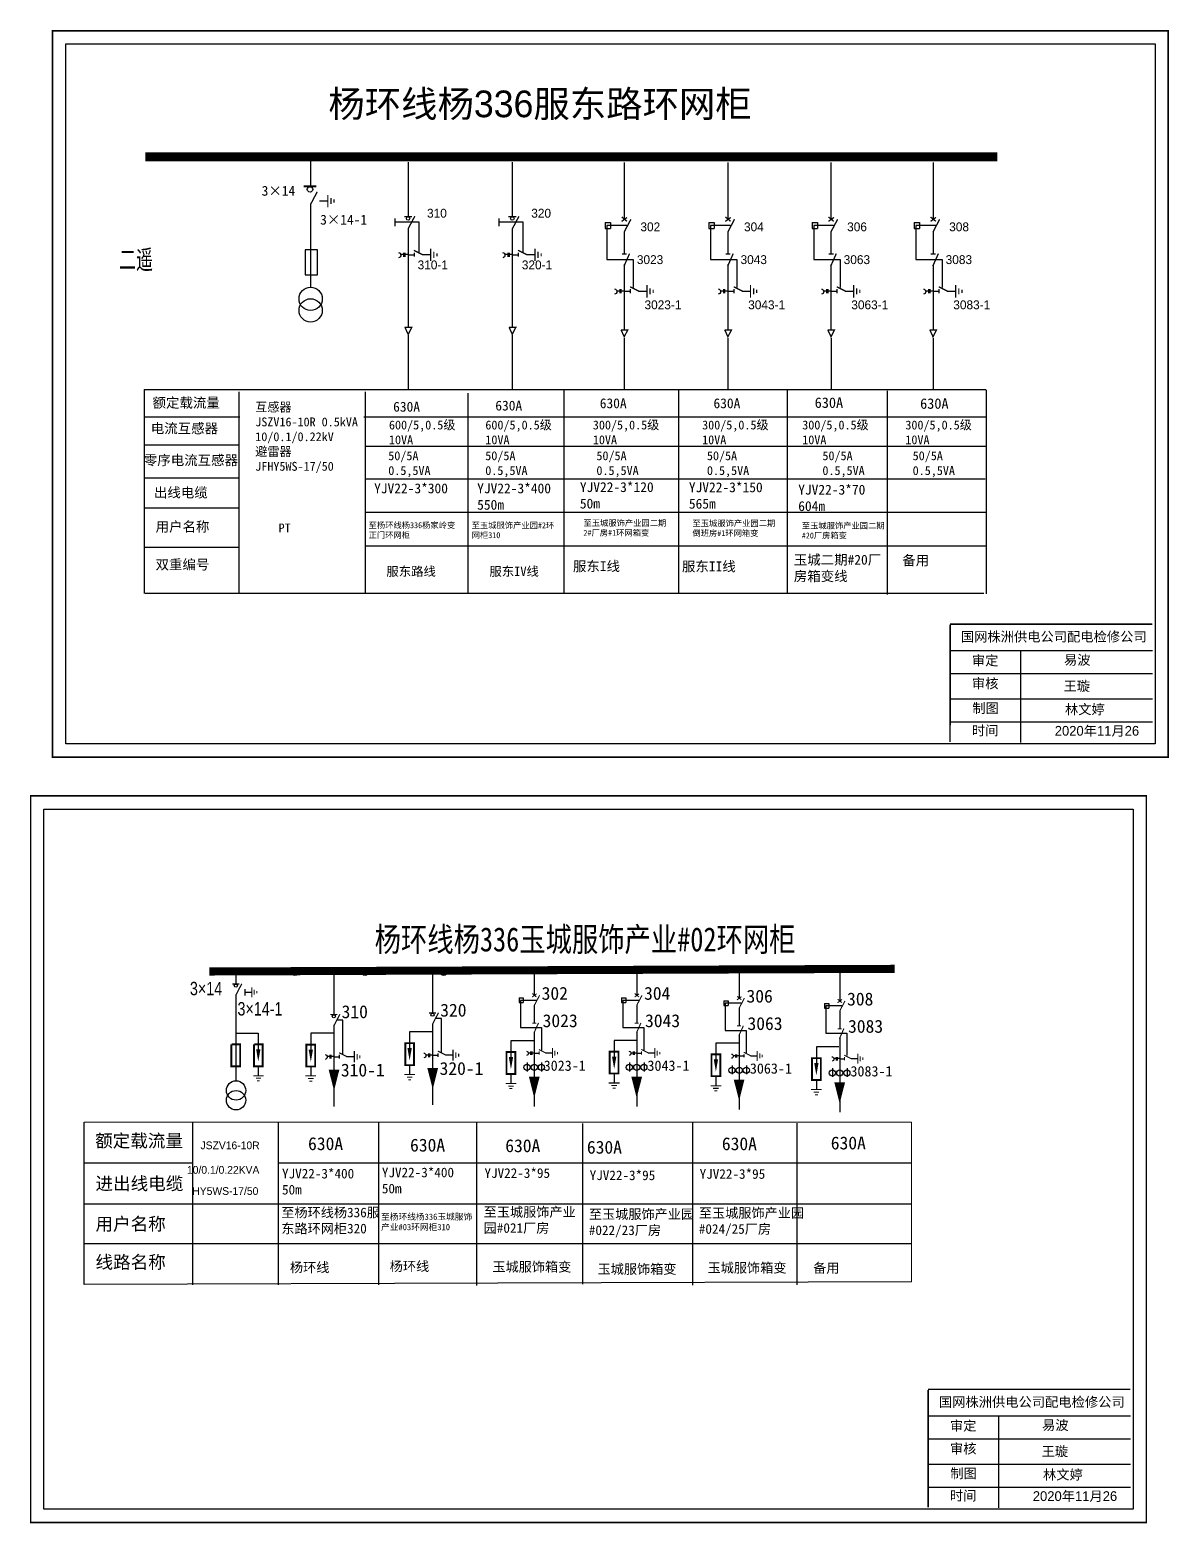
# Model space of a CAD drawing. Extents: x -47 to 361, y -437 to -263.
# Drawn here: x -47.3 to 80.8, y -434.5 to -266.6 of the extents above; entities that cross this region are included whole.
import ezdxf

# ---------------------------------------------------------------- set-up
doc = ezdxf.new("R2010")
doc.units = 0
doc.header["$LTSCALE"] = 0.774411
doc.linetypes.add('ACAD_ISO02W100', pattern=[15, 12, -3])
doc.linetypes.add('CENTER', pattern=[50.8, 31.75, -6.35, 6.35, -6.35])
doc.layers.get('0').update_dxf_attribs({"linetype": 'CONTINUOUS'})
for name, color, linetype in [('1', 7, 'CONTINUOUS'), ('2', 7, 'CONTINUOUS'), ('3', 7, 'CONTINUOUS')]:
    doc.layers.add(name, color=color, linetype=linetype)
doc.layers.add('MiniCADLayer', color=7, linetype='CONTINUOUS', lineweight=20)
doc.styles.add('hztxt_txtstyle_0.00_0_0', font='simkai.ttf')
doc.styles.add('hztxt_txtstyle_1.50_0_0', font='', dxfattribs={"height": 1.5, "bigfont": 'hztxt.shx'})
doc.styles.add('hztxt_txtstyle_1.80_0_0', font='', dxfattribs={"height": 1.8, "bigfont": 'hztxt.shx'})
doc.styles.add('hztxt_txtstyle_1.87_0_0', font='', dxfattribs={"height": 1.871504, "bigfont": 'hztxt.shx'})
doc.styles.add('hztxt_txtstyle_2.50_0_0', font='simkai.ttf', dxfattribs={"height": 2.5})
doc.styles.add('hztxt_txtstyle_2.60_0_0', font='', dxfattribs={"height": 2.6, "bigfont": 'hztxt.shx'})
doc.styles.add('hztxt_txtstyle_2.70_0_0', font='simkai.ttf', dxfattribs={"height": 2.7})
doc.styles.add('hztxt_txtstyle_4.68_0_0', font='simkai.ttf', dxfattribs={"height": 4.68})
doc.styles.add('字体', font='KTGB2312.ttf', dxfattribs={"height": 2.5})
doc.styles.add('宋体', font='', dxfattribs={"width": 0.65})
doc.styles.get('hztxt_txtstyle_1.50_0_0').set_extended_font_data('hztxt')
doc.styles.get('hztxt_txtstyle_1.80_0_0').set_extended_font_data('hztxt')
doc.styles.get('hztxt_txtstyle_1.87_0_0').set_extended_font_data('hztxt')
doc.styles.get('hztxt_txtstyle_2.60_0_0').set_extended_font_data('hztxt')
doc.styles.get('宋体').set_extended_font_data('SimSun')

# ---------------------------------------------------------------- blocks, each defined once
blk = doc.blocks.new('JD')
for points in [[(-2, 0.2), (-2, -0.2), (2, 0.2), (2, -0.2)], [(1, -1.2), (1, -0.8), (-1, -1.2), (-1, -0.8)], [(-0.5, -1.8), (-0.5, -2.2), (0.5, -1.8), (0.5, -2.2)]]:
    blk.add_trace(points)

msp = doc.modelspace()

# ---------------------------------------------------------------- linework, layer by layer
at = {"color": 0}
for p, q in [((-15.78, -280.84, 0.01), (-15.78, -284.13, 0.01)), ((-4.8, -281.44, 0.01), (-4.8, -287.55, 0.01)), ((6.92, -281.44, 0.01), (6.92, -287.55, 0.01)), ((19.51, -281.47, 0.01), (19.51, -287.89, 0.01)), ((31.17, -281.47, 0.01), (31.17, -287.89, 0.01)), ((42.76, -281.47, 0.01), (42.76, -287.89, 0.01)), ((54.24, -281.47, 0.01), (54.24, -287.89, 0.01)), ((-15.77, -286.16, 0.01), (-15.77, -295.49, 0.01)), ((-14.78, -285.79, 0.01), (-13.84, -285.79, 0.01)), ((17.38, -288.24, 0.01), (17.98, -288.24, 0.01)), ((17.38, -288.24, 0.01), (17.38, -288.9, 0.01)), ((17.98, -288.24, 0.01), (17.98, -288.9, 0.01)), ((29.04, -288.24, 0.01), (29.63, -288.24, 0.01)), ((29.04, -288.24, 0.01), (29.04, -288.9, 0.01)), ((29.63, -288.24, 0.01), (29.63, -288.9, 0.01)), ((40.63, -288.24, 0.01), (41.23, -288.24, 0.01)), ((40.63, -288.24, 0.01), (40.63, -288.9, 0.01)), ((41.23, -288.24, 0.01), (41.23, -288.9, 0.01)), ((52.11, -288.24, 0.01), (52.71, -288.24, 0.01)), ((52.11, -288.24, 0.01), (52.11, -288.9, 0.01)), ((52.71, -288.24, 0.01), (52.71, -288.9, 0.01)), ((-4.8, -288.91, 0.01), (-4.8, -300.01, 0.01)), ((6.92, -288.91, 0.01), (6.92, -300.01, 0.01)), ((17.38, -288.9, 0.01), (17.98, -288.9, 0.01)), ((19.51, -289.25, 0.01), (19.51, -291.73, 0.01)), ((29.04, -288.9, 0.01), (29.63, -288.9, 0.01)), ((31.17, -289.25, 0.01), (31.17, -291.73, 0.01)), ((40.63, -288.9, 0.01), (41.23, -288.9, 0.01)), ((42.76, -289.25, 0.01), (42.76, -291.73, 0.01)), ((52.11, -288.9, 0.01), (52.71, -288.9, 0.01)), ((54.24, -289.25, 0.01), (54.24, -291.73, 0.01)), ((-4.8, -291.86, 0.01), (-4.11, -291.86, 0.01)), ((-3.2, -291.84, 0.01), (-2.26, -291.84, 0.01)), ((6.92, -291.86, 0.01), (7.61, -291.86, 0.01)), ((8.51, -291.84, 0.01), (9.45, -291.84, 0.01)), ((19.51, -292.96, 0.01), (19.51, -300.27, 0.01)), ((31.17, -292.96, 0.01), (31.17, -300.27, 0.01)), ((42.76, -292.96, 0.01), (42.76, -300.27, 0.01)), ((54.24, -292.96, 0.01), (54.24, -300.27, 0.01)), ((19.51, -295.96, 0.01), (20.2, -295.96, 0.01)), ((21.1, -295.95, 0.01), (22.04, -295.95, 0.01)), ((31.17, -295.96, 0.01), (31.86, -295.96, 0.01)), ((32.76, -295.95, 0.01), (33.7, -295.95, 0.01)), ((42.76, -295.96, 0.01), (43.45, -295.96, 0.01)), ((44.36, -295.95, 0.01), (45.3, -295.95, 0.01)), ((54.24, -295.96, 0.01), (54.93, -295.96, 0.01)), ((55.83, -295.95, 0.01), (56.78, -295.95, 0.01)), ((-23.72, -310.12, 0.01), (-34.43, -310.12, 0.01)), ((-23.76, -313.26, 0.01), (-34.47, -313.26, 0.01)), ((-23.76, -316.98, 0.01), (-34.47, -316.98, 0.01)), ((-23.8, -320.37, 0.01), (-34.51, -320.37, 0.01)), ((-23.77, -324.78, 0.01), (-34.47, -324.78, 0.01))]:
    msp.add_line(p, q, dxfattribs=at)
at = {"color": 0, "linetype": 'ACAD_ISO02W100'}
for p, q in [((17.57, -288.58, 0.01), (17.57, -292.39, 0.01)), ((19.81, -288.58, 0.01), (17.57, -288.58, 0.01)), ((29.23, -288.58, 0.01), (29.23, -292.39, 0.01)), ((31.47, -288.58, 0.01), (29.23, -288.58, 0.01)), ((40.82, -288.58, 0.01), (40.82, -292.39, 0.01)), ((43.06, -288.58, 0.01), (40.82, -288.58, 0.01)), ((52.3, -288.58, 0.01), (52.3, -292.39, 0.01)), ((54.54, -288.58, 0.01), (52.3, -288.58, 0.01)), ((17.57, -292.39, 0.01), (20.52, -292.39, 0.01)), ((20.52, -292.39, 0.01), (20.52, -295.54, 0.01)), ((29.23, -292.39, 0.01), (32.18, -292.39, 0.01)), ((32.18, -292.39, 0.01), (32.18, -295.54, 0.01)), ((40.82, -292.39, 0.01), (43.78, -292.39, 0.01)), ((43.78, -292.39, 0.01), (43.78, -295.54, 0.01)), ((52.3, -292.39, 0.01), (55.26, -292.39, 0.01)), ((55.26, -292.39, 0.01), (55.26, -295.54, 0.01))]:
    msp.add_line(p, q, dxfattribs=at)
at = {"color": 0, "linetype": 'CENTER'}
for p, q in [((-4.79, -300.91, 0.01), (-4.79, -307.05, 0.01)), ((6.92, -300.91, 0.01), (6.92, -307.05, 0.01)), ((19.51, -301.25, 0.01), (19.51, -307.02, 0.01)), ((31.17, -301.25, 0.01), (31.17, -307.02, 0.01)), ((42.77, -301.25, 0.01), (42.77, -307.02, 0.01)), ((54.24, -301.25, 0.01), (54.24, -307.02, 0.01))]:
    msp.add_line(p, q, dxfattribs=at)
at = {"color": 0, "linetype": 'Continuous'}
for p, q in [((-34.49, -307.03, 0.01), (60.17, -307.03, 0.01)), ((-34.45, -329.98, 0.01), (-34.45, -307.03, 0.01)), ((-23.82, -307.28, 0.01), (-23.82, -329.97, 0.01)), ((-9.61, -307.28, 0.01), (-9.61, -329.97, 0.01)), ((12.73, -307.08, 0.01), (12.73, -329.97, 0.01)), ((25.63, -307.08, 0.01), (25.63, -329.97, 0.01)), ((37.83, -307.09, 0.01), (37.83, -329.99, 0.01)), ((49.09, -307.17, 0.01), (49.09, -330.07, 0.01)), ((60.23, -307.05, 0.01), (60.23, -329.99, 0.01)), ((1.91, -307.43, 0.01), (1.91, -329.96, 0.01)), ((-9.79, -310.1, 0.01), (60.2, -310.1, 0.01)), ((-9.61, -313.39, 0.01), (60.23, -313.39, 0.01)), ((-9.61, -317.08, 0.01), (60.11, -317.08, 0.01)), ((-9.61, -320.81, 0.01), (60.3, -320.81, 0.01)), ((-9.61, -324.6, 0.01), (60.2, -324.6, 0.01)), ((59.96, -329.98, 0.01), (-34.37, -329.98, 0.01)), ((56.16, -336.38, 0.01), (78.91, -336.38, 0.01)), ((64.06, -336.38, 0.01), (64.06, -346.72, 0.01)), ((56.16, -338.97, 0.01), (78.91, -338.97, 0.01)), ((56.16, -341.8, 0.01), (78.91, -341.8, 0.01)), ((56.16, -344.39, 0.01), (78.91, -344.39, 0.01)), ((53.69, -422.46, 0.01), (76.44, -422.46, 0.01)), ((61.59, -422.46, 0.01), (61.59, -432.8, 0.01)), ((53.69, -425.05, 0.01), (76.44, -425.05, 0.01)), ((53.69, -427.88, 0.01), (76.44, -427.88, 0.01)), ((53.69, -430.47, 0.01), (76.44, -430.47, 0.01))]:
    msp.add_line(p, q, dxfattribs=at)
at = {"linetype": 'Continuous'}
for p, q in [((-41.23, -407.69), (-41.23, -389.43)), ((-29.03, -389.44), (-29.03, -407.71)), ((-19.43, -389.44), (-19.43, -407.71)), ((-8.11, -389.44), (-8.11, -407.71)), ((2.91, -389.52), (2.91, -407.79)), ((14.83, -389.58), (14.83, -407.66)), ((27.2, -389.49), (27.2, -407.75)), ((38.91, -389.54), (38.91, -407.71)), ((-41.22, -393.99), (-29.03, -393.99)), ((-41.22, -398.62), (51.83, -398.62)), ((-41.22, -403.08), (51.83, -403.08)), ((51.83, -407.4), (-41.23, -407.69))]:
    msp.add_line(p, q, dxfattribs=at)
at = {"linetype": 'Continuous', "ltscale": 1.520571}
msp.add_line((-19.43, -393.99), (51.83, -393.99), dxfattribs=at)
at = {"color": 0, "linetype": 'Continuous', "const_width": 0.182, "elevation": 0.01}
for points in [[(-44.78, -266.66), (80.7, -266.66), (80.7, -348.36), (-44.78, -348.36)], [(-47.25, -352.73), (78.23, -352.73), (78.23, -434.44), (-47.25, -434.44)]]:
    msp.add_lwpolyline(points, close=True, dxfattribs=at)
at = {"color": 0, "linetype": 'Continuous', "elevation": 0.01}
for points in [[(-43.3, -268.13), (79.23, -268.13), (79.23, -346.88), (-43.3, -346.88)], [(-45.77, -354.21), (76.76, -354.21), (76.76, -432.96), (-45.77, -432.96)]]:
    msp.add_lwpolyline(points, close=True, dxfattribs=at)
at = {"color": 0, "elevation": 0.01}
for points, const_width in [([(-34.37, -280.84), (61.47, -280.84)], 0.998), ([(-16.53, -284.17), (-15.13, -284.17)], 0.238), ([(-15.77, -286.2), (-15.02, -284.78)], 0.15), ([(-5.24, -287.57), (-4.36, -287.57)], 0.15), ([(-4.8, -288.95), (-4.05, -287.53)], 0.15), ([(6.48, -287.57), (7.36, -287.57)], 0.15), ([(6.92, -288.95), (7.67, -287.53)], 0.15), ([(19.23, -287.61), (19.82, -288.1)], 0.15), ([(19.22, -288.11), (19.83, -287.66)], 0.15), ([(19.51, -289.29), (20.26, -287.87)], 0.15), ([(30.89, -287.61), (31.47, -288.1)], 0.15), ([(30.88, -288.11), (31.49, -287.66)], 0.15), ([(31.17, -289.29), (31.91, -287.87)], 0.15), ([(42.48, -288.11), (43.09, -287.66)], 0.15), ([(42.48, -287.61), (43.07, -288.1)], 0.15), ([(42.76, -289.29), (43.51, -287.87)], 0.15), ([(53.96, -288.11), (54.56, -287.66)], 0.15), ([(53.96, -287.61), (54.55, -288.1)], 0.15), ([(54.24, -289.29), (54.99, -287.87)], 0.15), ([(-4.15, -291.36), (-3.15, -291.86)], 0.15), ([(-4.11, -291.63), (-4.11, -292.09)], 0.15), ([(7.57, -291.36), (8.57, -291.86)], 0.15), ([(7.61, -291.63), (7.61, -292.09)], 0.15), ([(19.24, -291.77), (19.79, -291.77)], 0.15), ([(19.48, -293.15), (20.11, -291.73)], 0.15), ([(30.9, -291.77), (31.45, -291.77)], 0.15), ([(31.14, -293.15), (31.77, -291.73)], 0.15), ([(42.5, -291.77), (43.05, -291.77)], 0.15), ([(42.73, -293.15), (43.36, -291.73)], 0.15), ([(53.97, -291.77), (54.53, -291.77)], 0.15), ([(54.21, -293.15), (54.84, -291.73)], 0.15), ([(20.16, -295.47), (21.16, -295.96)], 0.15), ([(31.82, -295.47), (32.82, -295.96)], 0.15), ([(43.42, -295.47), (44.41, -295.96)], 0.15), ([(54.89, -295.47), (55.89, -295.96)], 0.15), ([(20.2, -295.73), (20.2, -296.19)], 0.15), ([(31.86, -295.73), (31.86, -296.19)], 0.15), ([(43.45, -295.73), (43.45, -296.19)], 0.15), ([(54.93, -295.73), (54.93, -296.19)], 0.15), ([(-5.17, -300.04), (-4.4, -300.04), (-4.79, -300.81), (-5.16, -300.02)], 0.15), ([(6.55, -300.04), (7.31, -300.04), (6.92, -300.81), (6.56, -300.02)], 0.15), ([(19.14, -300.32), (19.9, -300.32), (19.51, -301.09), (19.15, -300.3)], 0.15), ([(30.8, -300.32), (31.56, -300.32), (31.17, -301.09), (30.81, -300.3)], 0.15), ([(42.4, -300.32), (43.16, -300.32), (42.77, -301.09), (42.4, -300.3)], 0.15), ([(53.87, -300.32), (54.63, -300.32), (54.24, -301.09), (53.88, -300.3)], 0.15)]:
    msp.add_lwpolyline(points, dxfattribs=dict(at, const_width=const_width))
for points in [[(-6.31, -287.8), (-6.31, -288.63)], [(5.41, -287.8), (5.41, -288.63)], [(-16.36, -291.32), (-16.36, -294.12), (-14.98, -294.12), (-14.98, -291.29), (-16.36, -291.29)], [(-5.3, -291.85), (-5.62, -291.85)], [(-5.3, -291.64), (-5.3, -292.1)], [(-5.16, -291.64), (-5.16, -292.1)], [(-4.8, -291.85), (-5.16, -291.85)], [(6.42, -291.85), (6.1, -291.85)], [(6.42, -291.64), (6.42, -292.1)], [(6.56, -291.64), (6.56, -292.1)], [(6.92, -291.85), (6.56, -291.85)], [(19, -295.96), (18.69, -295.96)], [(19, -295.75), (19, -296.2)], [(19.14, -295.75), (19.14, -296.2)], [(19.51, -295.96), (19.14, -295.96)], [(30.66, -295.96), (30.35, -295.96)], [(30.66, -295.75), (30.66, -296.2)], [(30.8, -295.75), (30.8, -296.2)], [(31.16, -295.96), (30.8, -295.96)], [(42.26, -295.96), (41.94, -295.96)], [(42.26, -295.75), (42.26, -296.2)], [(42.4, -295.75), (42.4, -296.2)], [(42.76, -295.96), (42.4, -295.96)], [(53.74, -295.96), (53.42, -295.96)], [(53.74, -295.75), (53.74, -296.2)], [(53.88, -295.75), (53.88, -296.2)], [(54.24, -295.96), (53.88, -295.96)]]:
    msp.add_lwpolyline(points, dxfattribs=at)
at = {"color": 0, "linetype": 'ACAD_ISO02W100', "elevation": 0.01}
for points in [[(-3.57, -291.63), (-3.57, -288.21), (-6.31, -288.21)], [(8.15, -291.63), (8.15, -288.21), (5.41, -288.21)]]:
    msp.add_lwpolyline(points, dxfattribs=at)
at = {"color": 0, "elevation": 0.01}
for points in [[(-5.89, -291.6, -0.877934), (-5.87, -292.2)], [(5.83, -291.6, -0.877934), (5.84, -292.2)], [(18.42, -295.7, -0.877934), (18.43, -296.31)], [(30.08, -295.7, -0.877934), (30.09, -296.31)], [(41.68, -295.7, -0.877934), (41.69, -296.31)], [(53.15, -295.7, -0.877934), (53.16, -296.31)]]:
    msp.add_lwpolyline(points, format="xyb", dxfattribs=at)
at = {"color": 0, "linetype": 'Continuous', "const_width": 0.182, "elevation": 0.01}
for points in [[(56.16, -333.48), (56.15, -346.68)], [(53.69, -419.56), (53.68, -432.75)]]:
    msp.add_lwpolyline(points, dxfattribs=at)
at = {"color": 0, "linetype": 'Continuous', "const_width": 0.182}
for points in [[(56.16, -333.4), (78.91, -333.4)], [(53.69, -419.48), (76.44, -419.48)]]:
    msp.add_lwpolyline(points, dxfattribs=at)
at = {"color": 0}
for centre, radius in [((-15.83, -284.51, 0.01), 0.305), ((-4.8, -287.78, 0.01), 0.192), ((6.92, -287.78, 0.01), 0.192)]:
    msp.add_circle(centre, radius, dxfattribs=at)
at = {"layer": '1'}
for p, q in [((-13.15, -372.77), (-13.15, -377.31)), ((-2.05, -372.59), (-2.05, -377.13)), ((9.39, -372.04), (9.39, -375.17)), ((20.91, -372.04), (20.91, -375.17)), ((32.43, -372.36), (32.43, -375.49)), ((43.74, -372.67), (43.74, -375.81)), ((-24.17, -372.93), (-24.17, -373.88)), ((-24.17, -375.12), (-24.17, -384.82)), ((-23.14, -374.79), (-22.39, -374.79)), ((7.68, -375.45), (7.68, -375.98)), ((7.68, -375.45), (8.16, -375.45)), ((7.68, -375.98), (8.16, -375.98)), ((9.63, -375.73), (7.83, -375.73)), ((7.83, -375.73), (7.83, -378.79)), ((8.16, -375.45), (8.16, -375.98)), ((19.2, -375.45), (19.2, -375.98)), ((19.2, -375.45), (19.68, -375.45)), ((19.2, -375.98), (19.68, -375.98)), ((21.15, -375.73), (19.35, -375.73)), ((19.35, -375.73), (19.35, -378.79)), ((19.68, -375.45), (19.68, -375.98)), ((30.72, -375.77), (30.72, -376.3)), ((30.72, -375.77), (31.2, -375.77)), ((32.67, -376.05), (30.87, -376.05)), ((30.87, -376.05), (30.87, -379.1)), ((31.2, -375.77), (31.2, -376.3)), ((42.03, -376.09), (42.03, -376.62)), ((42.03, -376.09), (42.51, -376.09)), ((42.51, -376.09), (42.51, -376.62)), ((9.39, -376.27), (9.39, -378.25)), ((20.91, -376.27), (20.91, -378.25)), ((30.72, -376.3), (31.2, -376.3)), ((32.43, -376.58), (32.43, -378.57)), ((42.03, -376.62), (42.51, -376.62)), ((43.98, -376.36), (42.18, -376.36)), ((42.18, -376.36), (42.18, -379.42)), ((43.74, -376.9), (43.74, -378.89)), ((-24.18, -379.41), (-21.65, -379.41)), ((-21.65, -379.41), (-21.65, -381.26)), ((-15.74, -379.43), (-15.74, -381.29)), ((-13.15, -378.54), (-13.15, -384.05)), ((-4.63, -379.28), (-4.63, -381.13)), ((-2.05, -378.36), (-2.05, -383.87)), ((7.83, -378.79), (10.2, -378.79)), ((9.39, -379.25), (9.39, -385.11)), ((10.2, -378.79), (10.2, -381.31)), ((19.35, -378.79), (21.72, -378.79)), ((20.91, -379.25), (20.91, -385.11)), ((21.72, -378.79), (21.72, -381.31)), ((30.87, -379.1), (33.24, -379.1)), ((32.43, -379.56), (32.43, -385.43)), ((33.24, -379.1), (33.24, -381.63)), ((42.18, -379.42), (44.55, -379.42)), ((44.55, -379.42), (44.55, -381.94)), ((6.77, -380.27), (6.77, -382.12)), ((18.38, -380.23), (18.38, -382.08)), ((29.82, -380.53), (29.82, -382.38)), ((41.12, -380.96), (41.12, -382.81)), ((43.74, -379.88), (43.74, -385.74)), ((-13.15, -382.06), (-12.53, -382.06)), ((-11.71, -382.04), (-10.86, -382.04)), ((-2.05, -381.88), (-1.43, -381.88)), ((-0.61, -381.87), (0.24, -381.87)), ((8.59, -382.73), (8.59, -383.71)), ((9.39, -381.65), (9.94, -381.65)), ((10.22, -382.73), (10.22, -383.71)), ((10.67, -381.64), (11.42, -381.64)), ((20.11, -382.73), (20.11, -383.71)), ((20.91, -381.65), (21.46, -381.65)), ((21.74, -382.73), (21.74, -383.71)), ((22.19, -381.64), (22.94, -381.64)), ((32.43, -381.97), (32.98, -381.97)), ((33.71, -381.95), (34.46, -381.95)), ((43.74, -382.29), (44.29, -382.29)), ((45.02, -382.27), (45.77, -382.27)), ((-21.65, -383.2), (-21.65, -384.16)), ((-15.74, -383.23), (-15.74, -384.19)), ((-4.63, -383.07), (-4.63, -384.03)), ((6.77, -384.07), (6.77, -385.02)), ((18.38, -384.02), (18.38, -384.98)), ((29.82, -384.32), (29.82, -385.28)), ((31.63, -383.05), (31.63, -384.02)), ((33.26, -383.05), (33.26, -384.02)), ((42.94, -383.36), (42.94, -384.34)), ((44.57, -383.36), (44.57, -384.34)), ((-13.15, -384.94), (-13.15, -387.66)), ((-2.05, -384.76), (-2.05, -387.48)), ((9.39, -385.9), (9.39, -387.68)), ((20.91, -385.9), (20.91, -387.68)), ((32.43, -386.21), (32.43, -388)), ((41.12, -384.76), (41.12, -385.71)), ((43.74, -386.53), (43.74, -388.31))]:
    msp.add_line(p, q, dxfattribs=at)
at = {"layer": '1', "ltscale": 0.744739}
for p, q in [((-13.21, -379.43), (-15.74, -379.43)), ((-15.74, -379.43), (-15.74, -381.29)), ((-2.09, -379.28), (-4.63, -379.28)), ((-4.63, -379.28), (-4.63, -381.13)), ((9.3, -380.27), (6.77, -380.27)), ((6.77, -380.27), (6.77, -382.12)), ((20.91, -380.23), (18.38, -380.23)), ((18.38, -380.23), (18.38, -382.08)), ((32.35, -380.53), (29.82, -380.53)), ((29.82, -380.53), (29.82, -382.38)), ((43.66, -380.96), (41.12, -380.96)), ((41.12, -380.96), (41.12, -382.81)), ((-15.74, -383.23), (-15.74, -384.19)), ((-4.63, -383.07), (-4.63, -384.03)), ((6.77, -384.07), (6.77, -385.02)), ((18.38, -384.02), (18.38, -384.98)), ((29.82, -384.32), (29.82, -385.28)), ((41.12, -384.76), (41.12, -385.71))]:
    msp.add_line(p, q, dxfattribs=at)
at = {"layer": '1'}
for points, const_width in [([(-27.14, -372.48), (49.94, -372.18)], 0.904), ([(-24.57, -373.88), (-23.77, -373.88)], 0.136), ([(-24.17, -375.13), (-23.5, -373.85)], 0.136), ([(9.16, -374.95), (9.63, -375.34)], 0.12), ([(9.16, -375.35), (9.65, -374.99)], 0.12), ([(9.39, -376.3), (9.99, -375.16)], 0.12), ([(20.68, -374.95), (21.16, -375.34)], 0.12), ([(20.68, -375.35), (21.17, -374.99)], 0.12), ([(20.91, -376.3), (21.51, -375.16)], 0.12), ([(32.2, -375.67), (32.69, -375.3)], 0.12), ([(32.21, -375.27), (32.68, -375.66)], 0.12), ([(32.43, -376.61), (33.03, -375.47)], 0.12), ([(43.51, -375.59), (43.99, -375.98)], 0.12), ([(43.51, -375.99), (44, -375.62)], 0.12), ([(43.74, -376.93), (44.34, -375.79)], 0.12), ([(-13.55, -377.32), (-12.75, -377.32)], 0.136), ([(-13.15, -378.58), (-12.47, -377.29)], 0.136), ([(-2.45, -377.15), (-1.65, -377.15)], 0.136), ([(-2.05, -378.4), (-1.38, -377.11)], 0.136), ([(9.17, -378.28), (9.62, -378.28)], 0.12), ([(9.36, -379.39), (9.87, -378.26)], 0.12), ([(20.69, -378.28), (21.14, -378.28)], 0.12), ([(20.88, -379.39), (21.39, -378.26)], 0.12), ([(32.21, -378.6), (32.66, -378.6)], 0.12), ([(32.4, -379.71), (32.91, -378.58)], 0.12), ([(43.52, -378.92), (43.97, -378.92)], 0.12), ([(43.71, -380.03), (44.22, -378.89)], 0.12), ([(-24.67, -380.67), (-24.67, -383.14), (-23.69, -383.14), (-23.69, -380.67), (-24.64, -380.67)], 0.209), ([(-22.14, -380.67), (-22.14, -383.14), (-21.15, -383.14), (-21.15, -380.67), (-22.11, -380.67)], 0.209), ([(-16.24, -380.7), (-16.24, -383.17), (-15.25, -383.17), (-15.25, -380.7), (-16.21, -380.7)], 0.209), ([(-5.12, -380.54), (-5.12, -383.01), (-4.13, -383.01), (-4.13, -380.54), (-5.09, -380.54)], 0.209), ([(9.91, -381.25), (10.71, -381.65)], 0.12), ([(21.43, -381.25), (22.23, -381.65)], 0.12), ([(-12.56, -381.61), (-11.66, -382.06)], 0.136), ([(-12.53, -381.85), (-12.53, -382.27)], 0.136), ([(-1.46, -381.43), (-0.56, -381.88)], 0.136), ([(-1.43, -381.68), (-1.43, -382.09)], 0.136), ([(6.27, -381.53), (6.27, -384), (7.26, -384), (7.26, -381.53), (6.31, -381.53)], 0.209), ([(9.94, -381.47), (9.94, -381.84)], 0.12), ([(17.88, -381.49), (17.88, -383.96), (18.87, -383.96), (18.87, -381.49), (17.92, -381.49)], 0.209), ([(21.46, -381.47), (21.46, -381.84)], 0.12), ([(29.32, -381.79), (29.32, -384.26), (30.31, -384.26), (30.31, -381.79), (29.35, -381.79)], 0.209), ([(32.95, -381.57), (33.75, -381.97)], 0.12), ([(32.98, -381.79), (32.98, -382.15)], 0.12), ([(40.63, -382.23), (40.63, -384.69), (41.62, -384.69), (41.62, -382.23), (40.66, -382.23)], 0.209), ([(44.26, -381.89), (45.06, -382.29)], 0.12), ([(44.29, -382.1), (44.29, -382.47)], 0.12), ([(9.09, -385.14), (9.7, -385.14), (9.39, -385.76), (9.1, -385.13)], 0.12), ([(20.61, -385.14), (21.23, -385.14), (20.91, -385.76), (20.62, -385.13)], 0.12), ([(32.13, -385.46), (32.75, -385.46), (32.43, -386.08), (32.14, -385.45)], 0.12), ([(43.44, -385.78), (44.06, -385.78), (43.74, -386.4), (43.45, -385.77)], 0.12)]:
    msp.add_lwpolyline(points, dxfattribs=dict(at, const_width=const_width))
for points in [[(-23.18, -374.48), (-23.18, -375.17)], [(-1.05, -381.68), (-1.05, -377.77), (-1.72, -377.77)], [(-12.14, -381.86), (-12.14, -377.95), (-12.82, -377.95)], [(-13.61, -382.05), (-13.89, -382.05)], [(-13.61, -381.86), (-13.61, -382.28)], [(-13.48, -381.86), (-13.48, -382.28)], [(-13.15, -382.05), (-13.48, -382.05)], [(-2.51, -381.88), (-2.8, -381.88)], [(-2.51, -381.69), (-2.51, -382.1)], [(-2.38, -381.69), (-2.38, -382.1)], [(-2.06, -381.88), (-2.38, -381.88)], [(8.98, -381.65), (8.73, -381.65)], [(8.98, -381.48), (8.98, -381.84)], [(9.1, -381.48), (9.1, -381.84)], [(9.39, -381.65), (9.1, -381.65)], [(20.5, -381.65), (20.25, -381.65)], [(20.5, -381.48), (20.5, -381.84)], [(20.62, -381.48), (20.62, -381.84)], [(20.91, -381.65), (20.62, -381.65)], [(32.03, -381.96), (31.77, -381.96)], [(32.03, -381.8), (32.03, -382.16)], [(32.14, -381.8), (32.14, -382.16)], [(32.43, -381.96), (32.14, -381.96)], [(43.33, -382.28), (43.08, -382.28)], [(43.33, -382.11), (43.33, -382.48)], [(43.45, -382.11), (43.45, -382.48)], [(43.74, -382.28), (43.45, -382.28)]]:
    msp.add_lwpolyline(points, dxfattribs=at)
for points, format in [([(-21.65, -381.23, 0.487, 0, 0), (-21.65, -382.62, 0, 0, 0)], "xyseb"), ([(-15.74, -381.26, 0.487, 0, 0), (-15.74, -382.64, 0, 0, 0)], "xyseb"), ([(-4.63, -381.1, 0.487, 0, 0), (-4.63, -382.49, 0, 0, 0)], "xyseb"), ([(-14.14, -381.82, -0.877934), (-14.13, -382.37)], "xyb"), ([(-13.13, -383.51, 1.21, 0, 0), (-13.13, -385.9, 0, 0, 0)], "xyseb"), ([(-3.04, -381.65, -0.877934), (-3.03, -382.2)], "xyb"), ([(-2.03, -383.33, 1.21, 0, 0), (-2.03, -385.73, 0, 0, 0)], "xyseb"), ([(6.77, -382.09, 0.487, 0, 0), (6.77, -383.48, 0, 0, 0)], "xyseb"), ([(8.52, -381.44, -0.877934), (8.52, -381.93)], "xyb"), ([(18.38, -382.05, 0.487, 0, 0), (18.38, -383.44, 0, 0, 0)], "xyseb"), ([(20.04, -381.44, -0.877934), (20.05, -381.93)], "xyb"), ([(29.82, -382.35, 0.487, 0, 0), (29.82, -383.74, 0, 0, 0)], "xyseb"), ([(31.56, -381.76, -0.877934), (31.57, -382.24)], "xyb"), ([(41.12, -382.78, 0.487, 0, 0), (41.12, -384.17, 0, 0, 0)], "xyseb"), ([(42.87, -382.07, -0.877934), (42.88, -382.56)], "xyb"), ([(9.39, -384.31, 1.21, 0, 0), (9.39, -386.7, 0, 0, 0)], "xyseb"), ([(20.91, -384.31, 1.21, 0, 0), (20.91, -386.7, 0, 0, 0)], "xyseb"), ([(32.43, -384.63, 1.21, 0, 0), (32.43, -387.02, 0, 0, 0)], "xyseb"), ([(43.74, -384.95, 1.21, 0, 0), (43.74, -387.34, 0, 0, 0)], "xyseb")]:
    msp.add_lwpolyline(points, format=format, dxfattribs=at)
at = {"layer": '1', "ltscale": 0.744739, "const_width": 0.209}
for points in [[(-15.25, -380.7), (-15.25, -383.17), (-16.24, -383.17), (-16.24, -380.7), (-15.28, -380.7)], [(-4.13, -380.54), (-4.13, -383.01), (-5.12, -383.01), (-5.12, -380.54), (-4.16, -380.54)], [(7.26, -381.53), (7.26, -384), (6.27, -384), (6.27, -381.53), (7.23, -381.53)], [(18.87, -381.49), (18.87, -383.96), (17.88, -383.96), (17.88, -381.49), (18.84, -381.49)], [(30.31, -381.79), (30.31, -384.26), (29.32, -384.26), (29.32, -381.79), (30.28, -381.79)], [(41.62, -382.23), (41.62, -384.69), (40.63, -384.69), (40.63, -382.23), (41.59, -382.23)]]:
    msp.add_lwpolyline(points, dxfattribs=at)
at = {"layer": '1', "ltscale": 0.744739}
for points in [[(-15.74, -381.26, 0.487, 0, 0), (-15.74, -382.64, 0, 0, 0)], [(-4.63, -381.1, 0.487, 0, 0), (-4.63, -382.49, 0, 0, 0)], [(6.77, -382.09, 0.487, 0, 0), (6.77, -383.48, 0, 0, 0)], [(18.38, -382.05, 0.487, 0, 0), (18.38, -383.44, 0, 0, 0)], [(29.82, -382.35, 0.487, 0, 0), (29.82, -383.74, 0, 0, 0)], [(41.12, -382.78, 0.487, 0, 0), (41.12, -384.17, 0, 0, 0)]]:
    msp.add_lwpolyline(points, format="xyseb", dxfattribs=at)
at = {"layer": '1'}
for centre, radius in [((-17.53, -372.48), 0.45), ((-9.64, -372.48), 0.45), ((-0.81, -372.48), 0.45), ((-24.17, -374.07), 0.174), ((-13.15, -377.52), 0.174), ((-2.05, -377.34), 0.174), ((8.57, -383.26), 0.347), ((9.4, -383.26), 0.347), ((10.2, -383.26), 0.347), ((20.09, -383.26), 0.347), ((20.92, -383.26), 0.347), ((21.72, -383.26), 0.347), ((31.62, -383.58), 0.347), ((32.44, -383.58), 0.347), ((33.24, -383.58), 0.347), ((42.92, -383.9), 0.347), ((43.75, -383.9), 0.347), ((44.55, -383.9), 0.347), ((-24.15, -385.86), 1.09), ((-24.15, -386.96), 1.09)]:
    msp.add_circle(centre, radius, dxfattribs=at)
at = {"layer": '2', "color": 0}
for centre in [(-15.76, -296.82, 0.01), (-15.76, -298.12, 0.01)]:
    msp.add_circle(centre, 1.31, dxfattribs=at)
at = {"layer": 'MiniCADLayer', "color": 7, "linetype": 'Continuous', "ltscale": 1.915481}
for p, q in [((-41.23, -389.43), (51.83, -389.43)), ((51.83, -389.43), (51.83, -407.4))]:
    msp.add_line(p, q, dxfattribs=at)

# ---------------------------------------------------------------- block references
at = {"color": 0, "xscale": 0.3494655254594932, "yscale": 0.3494655254594932, "zscale": 0.3494655254595134, "rotation": 90}
for p in [(-13.83, -285.82, 0.01), (-2.25, -291.87, 0.01), (9.47, -291.87, 0.01), (22.06, -295.97, 0.01), (33.71, -295.97, 0.01), (45.31, -295.97, 0.01), (56.79, -295.97, 0.01)]:
    msp.add_blockref('JD', p, dxfattribs=at)
at = {"layer": '1', "rotation": 90}
for p, xscale, yscale, zscale in [((-22.38, -374.81), 0.2804041917162863, 0.2804041917162863, 0.2804041918696011), ((0.25, -381.89), 0.3164283414633928, 0.3164283414633928, 0.3164283415195152), ((11.43, -381.66), 0.2804041917162863, 0.2804041917162863, 0.2804041918696011), ((22.95, -381.66), 0.2804041917162863, 0.2804041917162863, 0.2804041918696011), ((-10.85, -382.07), 0.3164283414633928, 0.3164283414633928, 0.3164283415195152), ((34.47, -381.98), 0.2804041917162863, 0.2804041917162863, 0.2804041918696011), ((45.78, -382.29), 0.2804041917162863, 0.2804041917162863, 0.2804041918696011)]:
    msp.add_blockref('JD', p, dxfattribs=dict(at, xscale=xscale, yscale=yscale, zscale=zscale))
at = {"layer": '1', "xscale": 0.2920877002441387, "yscale": 0.2920876997044388, "zscale": 0.2920876998641678}
for p in [(-21.63, -384.2), (-15.73, -384.23), (-4.61, -384.07), (6.79, -385.07), (18.4, -385.02), (29.83, -385.33), (41.14, -385.76)]:
    msp.add_blockref('JD', p, dxfattribs=at)
at = {"layer": '1', "ltscale": 0.744739, "xscale": -0.2920877002441387, "yscale": 0.2920876997044388, "zscale": 0.2920876998641678}
for p in [(-15.76, -384.23), (-4.64, -384.07), (6.75, -385.07), (18.36, -385.02), (29.8, -385.33), (41.11, -385.76)]:
    msp.add_blockref('JD', p, dxfattribs=at)

# ---------------------------------------------------------------- texts
at = {"color": 0, "linetype": 'Continuous', "style": 'hztxt_txtstyle_2.70_0_0'}
for s, p in [('3×14', (-21.27, -285.22, 0.01)), ('3×14-1', (-14.69, -288.47, 0.01))]:
    msp.add_text(s, height=1.109, dxfattribs=at).set_placement(p)
at = {"color": 0, "style": 'hztxt_txtstyle_1.80_0_0'}
for s, p in [('310', (-2.67, -287.69, 0.01)), ('320', (9.05, -287.69, 0.01)), ('302', (21.33, -289.22, 0.01)), ('304', (32.98, -289.22, 0.01)), ('306', (44.58, -289.22, 0.01)), ('308', (56.06, -289.22, 0.01)), ('3023', (20.93, -292.91, 0.01)), ('3043', (32.59, -292.91, 0.01)), ('3063', (44.19, -292.91, 0.01)), ('3083', (55.66, -292.91, 0.01)), ('310-1', (-3.73, -293.5, 0.01)), ('320-1', (7.99, -293.5, 0.01)), ('3023-1', (21.79, -297.99, 0.01)), ('3043-1', (33.45, -297.99, 0.01)), ('3063-1', (45.05, -297.99, 0.01)), ('3083-1', (56.52, -297.99, 0.01))]:
    msp.add_text(s, height=0.998, dxfattribs=at).set_placement(p)
at = {"linetype": 'Continuous', "style": 'hztxt_txtstyle_2.50_0_0'}
for s, height, p in [('302', 1.449, (10.22, -375.66)), ('304', 1.449, (21.74, -375.66)), ('306', 1.449, (33.26, -375.98)), ('320', 1.449, (-1.19, -377.55)), ('308', 1.449, (44.57, -376.3)), ('310', 1.449, (-12.28, -377.73)), ('3023', 1.449, (10.33, -378.74)), ('3043', 1.449, (21.85, -378.74)), ('3063', 1.449, (33.37, -379.06)), ('3083', 1.449, (44.68, -379.37)), ('310-1', 1.449, (-12.36, -384.29)), ('320-1', 1.449, (-1.26, -384.11)), ('3023-1', 1.159, (10.45, -383.65)), ('3043-1', 1.159, (22.12, -383.65)), ('3063-1', 1.159, (33.64, -383.97)), ('3083-1', 1.159, (44.95, -384.28)), ('额定载流量', 1.449, (-40, -392.24)), ('630A', 1.449, (-16.05, -392.57)), ('630A', 1.449, (-4.58, -392.73)), ('630A', 1.449, (30.49, -392.58)), ('630A', 1.449, (42.74, -392.49)), ('630A', 1.449, (6.13, -392.8)), ('630A', 1.449, (15.31, -392.97)), ('进出线电缆', 1.449, (-39.96, -397.05)), ('用户名称', 1.449, (-39.96, -401.6)), ('线路名称', 1.449, (-39.96, -405.89))]:
    msp.add_text(s, height=height, dxfattribs=at).set_placement(p)
at = {"color": 7, "linetype": 'Continuous', "true_color": 0xffffff, "attachment_point": 1}
for s, insert, char_height, width, style in [('杨环线杨336服东路环网柜', (-13.77, -273.39, 0.01), 3, 90.5642, '字体'), ('{\\fSimSun|b0|i0|c134|p2;YJV22-3*120\\P50m}', (14.52, -317.44, 0.01), 1.1094, 17.8852, 'hztxt_txtstyle_2.70_0_0'), ('{\\fSimSun|b0|i0|c134|p2;YJV22-3*150\\P565m}', (26.78, -317.46, 0.01), 1.1094, 17.8852, 'hztxt_txtstyle_2.70_0_0'), ('{\\fSimSun|b0|i0|c134|p2;YJV22-3*300}', (-8.62, -317.58, 0.01), 1.1094, 17.8852, 'hztxt_txtstyle_2.70_0_0'), ('{\\fSimSun|b0|i0|c134|p2;YJV22-3*400\\P550m}', (2.97, -317.58, 0.01), 1.1094, 17.8852, 'hztxt_txtstyle_2.70_0_0'), ('{\\fSimSun|b0|i0|c134|p2;YJV22-3*70\\P604m}', (39.08, -317.73, 0.01), 1.1094, 17.8852, 'hztxt_txtstyle_2.70_0_0'), ('{\\fSimSun|b0|i0|c134|p2;至杨环线杨336杨家岭变正门环网柜}', (-9.24, -321.95, 0.01), 0.6656, 10.0352, 'hztxt_txtstyle_2.70_0_0'), ('{\\fSimSun|b0|i0|c134|p2;至玉城服饰产业园#2环网柜310}', (2.35, -321.96, 0.01), 0.6656, 10.0352, 'hztxt_txtstyle_2.70_0_0'), ('{\\fSimSun|b0|i0|c134|p2;至玉城服饰产业园二期2#厂房#1环网箱变}', (14.92, -321.7, 0.01), 0.6656, 10.0352, 'hztxt_txtstyle_2.70_0_0'), ('{\\fSimSun|b0|i0|c134|p2;至玉城服饰产业园二期倒班房#1环网箱变}', (27.18, -321.73, 0.01), 0.6656, 10.0352, 'hztxt_txtstyle_2.70_0_0'), ('{\\fSimSun|b0|i0|c134|p2;至玉城服饰产业园二期#20厂房箱变}', (39.48, -322, 0.01), 0.6656, 10.0352, 'hztxt_txtstyle_2.70_0_0'), ('{\\fSimSun|b0|i0|c134|p2;\\C7;玉城二期#20厂房箱变线}', (38.58, -325.61, 0.01), 1.1094, 10.0613, 'hztxt_txtstyle_2.70_0_0'), ('{\\fSimSun|b0|i0|c134|p2;\\C7;备用}', (50.78, -325.68, 0.01), 1.1094, 10.0613, 'hztxt_txtstyle_2.70_0_0'), ('{\\fSimSun|b0|i0|c134|p2;服东路线}', (-7.24, -326.96, -0.01), 1.02, 10.9899, 'hztxt_txtstyle_2.70_0_0'), ('{\\fSimSun|b0|i0|c134|p2;服东IV线}', (4.35, -326.96, -0.01), 1.02, 10.9899, 'hztxt_txtstyle_2.70_0_0'), ('{\\fSimSun|b0|i0|c134|p2;服东I线}', (13.74, -326.34, 0.01), 1.1094, 11.6994, 'hztxt_txtstyle_2.70_0_0'), ('{\\fSimSun|b0|i0|c134|p2;服东II线}', (26, -326.36, 0.01), 1.1094, 11.6994, 'hztxt_txtstyle_2.70_0_0'), ('国网{\\C7;株洲}供电公司配电检修公司', (57.37, -334.27), 1.0944, 29.9201, '字体'), ('易波', (68.97, -336.88, 0.01), 1.094, 8.5588, '字体'), ('王璇', (68.92, -339.82, 0.01), 1.094, 8.5588, '字体'), ('2020年11月26', (67.93, -344.86, 0.01), 1.094, 16.0081, '字体'), ('\\pt2.189;国网{\\C7;株洲}供电公司配电检修公司', (54.9, -420.35), 1.0944, 29.9201, '字体'), ('易波', (66.5, -422.96, 0.01), 1.094, 8.5588, '字体'), ('王璇', (66.45, -425.9, 0.01), 1.094, 8.5588, '字体'), ('2020年11月26', (65.46, -430.94, 0.01), 1.094, 16.0081, '字体')]:
    msp.add_mtext(s, dxfattribs=dict(at, insert=insert, char_height=char_height, width=width, style=style))
at = {"color": 0, "linetype": 'Continuous', "attachment_point": 1}
for s, insert, char_height, width, style in [('{\\fSimSun|b0|i0|c134|p2;额定载流量}', (-33.54, -307.95, 0.01), 1.1094, 17.8852, 'hztxt_txtstyle_2.70_0_0'), ('\\A1;{\\fSimSun|b0|i0|c134|p2;互感器\\PJSZV16-10R 0.5kVA\\P10/0.1/0.22kV\\P避雷器\\PJFHY5WS-17/50}', (-21.99, -308.5, 0.01), 0.9985, 18.4113, 'hztxt_txtstyle_2.70_0_0'), ('{\\fSimSun|b0|i0|c134|p2;630A}', (-6.48, -308.4, 0.01), 1.1094, 17.8852, 'hztxt_txtstyle_2.70_0_0'), ('{\\fSimSun|b0|i0|c134|p2;630A}', (5.01, -308.27, 0.01), 1.1094, 17.8852, 'hztxt_txtstyle_2.70_0_0'), ('{\\fSimSun|b0|i0|c134|p2;630A}', (16.76, -308.01, 0.01), 1.1094, 17.8852, 'hztxt_txtstyle_2.70_0_0'), ('{\\fSimSun|b0|i0|c134|p2;630A}', (29.55, -308.01, 0.01), 1.1094, 17.8852, 'hztxt_txtstyle_2.70_0_0'), ('{\\fSimSun|b0|i0|c134|p2;630A}', (40.93, -307.91, 0.01), 1.1757, 9.454, 'hztxt_txtstyle_0.00_0_0'), ('{\\fSimSun|b0|i0|c134|p2;630A}', (52.79, -308.01, 0.01), 1.1757, 9.454, 'hztxt_txtstyle_0.00_0_0'), ('{\\fSimSun|b0|i0|c134|p2;电流互感器}', (-33.74, -310.83, 0.01), 1.1094, 17.8852, 'hztxt_txtstyle_2.70_0_0'), ('\\A1;{\\fSimSun|b0|i0|c134|p2;600/5,0.5级\\P10VA}', (-6.95, -310.51, 0.01), 0.9985, 18.4113, 'hztxt_txtstyle_2.70_0_0'), ('\\A1;{\\fSimSun|b0|i0|c134|p2;600/5,0.5级\\P10VA}', (3.89, -310.51, 0.01), 0.9985, 18.4113, 'hztxt_txtstyle_2.70_0_0'), ('\\A1;{\\fSimSun|b0|i0|c134|p2;300/5,0.5级\\P10VA}', (15.98, -310.51, 0.01), 0.9985, 18.4113, 'hztxt_txtstyle_2.70_0_0'), ('\\A1;{\\fSimSun|b0|i0|c134|p2;300/5,0.5级\\P10VA}', (28.27, -310.51, 0.01), 0.9985, 18.4113, 'hztxt_txtstyle_2.70_0_0'), ('\\A1;{\\fSimSun|b0|i0|c134|p2;300/5,0.5级\\P10VA}', (39.53, -310.51, 0.01), 0.9985, 18.4113, 'hztxt_txtstyle_2.70_0_0'), ('\\A1;{\\fSimSun|b0|i0|c134|p2;300/5,0.5级\\P10VA}', (51.13, -310.51, 0.01), 0.9985, 18.4113, 'hztxt_txtstyle_2.70_0_0'), ('{\\fSimSun|b0|i0|c134|p2;50/5A\\P0.5,5VA}', (-7.03, -313.97, 0.01), 0.9985, 17.8852, 'hztxt_txtstyle_2.70_0_0'), ('{\\fSimSun|b0|i0|c134|p2;50/5A\\P0.5,5VA}', (3.88, -313.97, 0.01), 0.9985, 17.8852, 'hztxt_txtstyle_2.70_0_0'), ('{\\fSimSun|b0|i0|c134|p2;50/5A\\P0.5,5VA}', (16.38, -313.97, 0.01), 0.9985, 17.8852, 'hztxt_txtstyle_2.70_0_0'), ('{\\fSimSun|b0|i0|c134|p2;50/5A\\P0.5,5VA}', (28.81, -313.97, 0.01), 0.9985, 17.8852, 'hztxt_txtstyle_2.70_0_0'), ('{\\fSimSun|b0|i0|c134|p2;50/5A\\P0.5,5VA}', (41.8, -313.97, 0.01), 0.9985, 17.8852, 'hztxt_txtstyle_2.70_0_0'), ('{\\fSimSun|b0|i0|c134|p2;50/5A\\P0.5,5VA}', (51.95, -313.97, 0.01), 0.9985, 17.8852, 'hztxt_txtstyle_2.70_0_0'), ('{\\fSimSun|b0|i0|c134|p2;零序电流互感器}', (-34.52, -314.41, 0.01), 1.1094, 17.8852, 'hztxt_txtstyle_2.70_0_0'), ('{\\fSimSun|b0|i0|c134|p2;出线电缆}', (-33.39, -318.05, 0.01), 1.1094, 17.8852, 'hztxt_txtstyle_2.70_0_0'), ('{\\fSimSun|b0|i0|c134|p2;用户名称}', (-33.2, -321.89, 0.01), 1.1094, 17.8852, 'hztxt_txtstyle_2.70_0_0'), ('{\\fSimSun|b0|i0|c134|p2;PT}', (-19.37, -322.09, 0.01), 1.0024, 7.7986, 'hztxt_txtstyle_0.00_0_0'), ('{\\fSimSun|b0|i0|c134|p2;双重编号}', (-33.2, -326.15, 0.01), 1.1094, 17.8852, 'hztxt_txtstyle_2.70_0_0'), ('\\f\uffbfﾬￌﾣﾤ_GB2312|b0|i0|c134|p49;审定', (58.61, -336.95, 0.01), 1.0944, 8.5588, '字体'), ('\\f\uffbfﾬￌﾣﾤ_GB2312|b0|i0|c134|p49;审核', (58.61, -339.53, 0.01), 1.0944, 8.5588, '字体'), ('\\f\uffbfﾬￌﾣﾤ_GB2312|b0|i0|c134|p49;制图', (58.66, -342.31, 0.01), 1.0944, 8.5588, '字体'), ('林文婷', (69.08, -342.45, 0.01), 1.094, 8.5588, '字体'), ('\\f\uffbfﾬￌﾣﾤ_GB2312|b0|i0|c134|p49;时间', (58.61, -344.82, 0.01), 1.0944, 8.5588, '字体'), ('\\f\uffbfﾬￌﾣﾤ_GB2312|b0|i0|c134|p49;审定', (56.14, -423.03, 0.01), 1.0944, 8.5588, '字体'), ('\\f\uffbfﾬￌﾣﾤ_GB2312|b0|i0|c134|p49;审核', (56.14, -425.6, 0.01), 1.0944, 8.5588, '字体'), ('\\f\uffbfﾬￌﾣﾤ_GB2312|b0|i0|c134|p49;制图', (56.19, -428.38, 0.01), 1.0944, 8.5588, '字体'), ('林文婷', (66.61, -428.53, 0.01), 1.094, 8.5588, '字体'), ('\\f\uffbfﾬￌﾣﾤ_GB2312|b0|i0|c134|p49;时间', (56.14, -430.89, 0.01), 1.0944, 8.5588, '字体')]:
    msp.add_mtext(s, dxfattribs=dict(at, insert=insert, char_height=char_height, width=width, style=style))
at = {"linetype": 'Continuous', "attachment_point": 1, "style": 'hztxt_txtstyle_1.87_0_0'}
for s, insert, char_height, width in [('{\\fNSimSun|b0|i0|c134|p49;YJV22-3*400 \\P50m}', (-18.98, -394.67), 1.0846, 11.5572), ('{\\fNSimSun|b0|i0|c134|p49;YJV22-3*400 \\P50m}', (-7.75, -394.54), 1.0846, 11.5572), ('{\\fNSimSun|b0|i0|c134|p49;YJV22-3*95}', (3.79, -394.61), 1.0846, 11.5572), ('{\\fNSimSun|b0|i0|c134|p49;YJV22-3*95}', (27.99, -394.71), 1.0846, 11.5572), ('{\\fNSimSun|b0|i0|c134|p49;YJV22-3*95}', (15.62, -394.86), 1.0846, 11.5572), ('{\\fSimSun|b0|i0|c134|p2;至\\fKaiTi_GB2312|b0|i0|c134|p49;\\C7;杨环线杨336服东路环网柜320}', (-19.06, -399.04), 1.0846, 12.036), ('{\\fSimSun|b0|i0|c134|p2;至\\fKaiTi_GB2312|b0|i0|c134|p49;\\C7;杨环线杨336玉城服饰产业#03环网柜310}', (-7.84, -399.71), 0.7, 10.2357), ('{\\fSimSun|b0|i0|c134|p2;至玉城服饰产业园#021厂房}', (3.7, -398.98), 1.0846, 10.6678), ('{\\fSimSun|b0|i0|c134|p2;至玉城服饰产业园#022/23厂房}', (15.53, -399.23), 1.0846, 11.9639), ('{\\fSimSun|b0|i0|c134|p2;至玉城服饰产业园#024/25厂房}', (27.9, -399.09), 1.0846, 11.9639), ('{\\fSimSun|b0|i0|c134|p2;杨环线}', (-18.09, -405.22), 1.0846, 12.0319), ('{\\fSimSun|b0|i0|c134|p2;杨环线}', (-6.86, -405.09), 1.0846, 12.0319), ('{\\fSimSun|b0|i0|c134|p2;玉城服饰箱变}', (4.68, -405.15), 1.0846, 12.0319), ('{\\fSimSun|b0|i0|c134|p2;玉城服饰箱变}', (16.51, -405.4), 1.0846, 12.0319), ('{\\fSimSun|b0|i0|c134|p2;玉城服饰箱变}', (28.88, -405.26), 1.0846, 12.0319), ('{\\fSimSun|b0|i0|c134|p2;备用}', (40.76, -405.28), 1.0846, 12.0319)]:
    msp.add_mtext(s, dxfattribs=dict(at, insert=insert, char_height=char_height, width=width))
at = {"layer": '1', "width": 0.8}
for s, height, style, p in [('杨环线杨336玉城服饰产业#02环网柜', 2.7122, 'hztxt_txtstyle_4.68_0_0', (-8.56, -370.22)), ('3×14', 1.507, 'hztxt_txtstyle_2.60_0_0', (-29.34, -375.15)), ('3×14-1', 1.507, 'hztxt_txtstyle_2.60_0_0', (-23.99, -377.43))]:
    msp.add_text(s, height=height, dxfattribs=dict(at, style=style)).set_placement(p)
at = {"layer": '3', "color": 0, "style": '宋体', "width": 0.65}
msp.add_text('二遥', height=2.143, dxfattribs=at).set_placement((-37.3, -293.48, -0.01))
at = {"layer": 'MiniCADLayer', "color": 7, "linetype": 'Continuous', "ltscale": 1.520571, "attachment_point": 1, "style": 'hztxt_txtstyle_1.50_0_0'}
for s, insert, char_height in [('JSZV16-10R', (-28.15, -391.6), 0.869), ('10/0.1/0.22KVA', (-29.67, -394.36), 0.8693), ('HY5WS-17/50', (-29.07, -396.74), 0.8693)]:
    msp.add_mtext(s, dxfattribs=dict(at, insert=insert, char_height=char_height))

doc.saveas('drawing.dxf')
